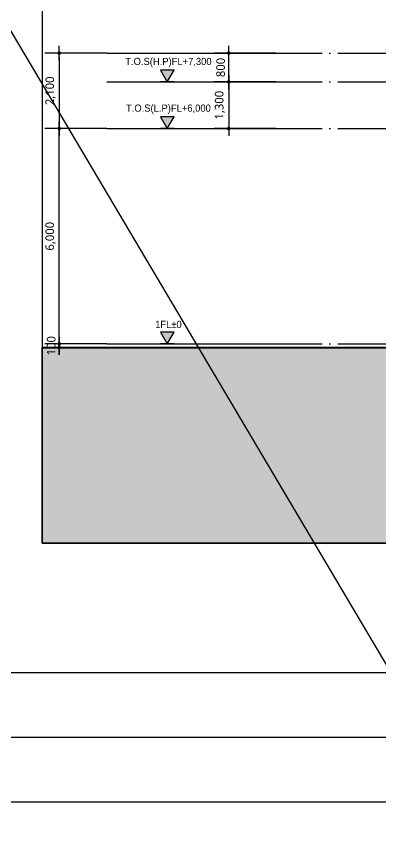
# Model space of a CAD drawing. Header units: millimetres. Extents: x 0 to 672800, y 0 to 118800.
# Drawn here: x 365937 to 376077, y 58054 to 81114 of the extents above; entities that cross this region are included whole.
import ezdxf
from ezdxf.enums import TextEntityAlignment as Align

# ---------------------------------------------------------------- set-up
doc = ezdxf.new("R2010")
doc.units = ezdxf.units.MM
doc.header["$LTSCALE"] = 200
doc.linetypes.add('CEN-GAUN', pattern=[32.2, 30, -1, 0.2, -1])
doc.layers.get('DEFPOINTS').update_dxf_attribs({"color": 137})
for name, color, linetype in [('CEN', 1, 'CEN-GAUN'), ('GL', 2, 'Continuous'), ('SOL-253', 253, 'Continuous')]:
    doc.layers.add(name, color=color, linetype=linetype)
doc.layers.add('check', color=61, linetype='Continuous', plot=False)
doc.styles.add('돋움', font='')
doc.styles.add('맑은고딕', font='malgun.ttf')
doc.styles.get('돋움').set_extended_font_data('Dotum')
doc.dimstyles.new('CJAK', dxfattribs={"dimscale": 200, "dimtxt": 1.2, "dimasz": 0.5, "dimexe": 2, "dimexo": 3, "dimgap": 0.5, "dimtad": 1, "dimdec": 0, "dimzin": 1, "dimdsep": 46, "dimlunit": 6, "dimtxsty": '맑은고딕', "dimblk": 'CJDOT', "dimcen": 0.09, "dimdle": 1, "dimclrd": 256, "dimclre": 256, "dimclrt": 256, "dimadec": 0, "dimazin": 0, "dimtfac": 1, "dimtdec": 0, "dimtix": 1, "dimtmove": 2, "dimatfit": 3, "dimldrblk": 'CJDOT', "dimfxl": 1, "dimtolj": 1, "dimtzin": 1, "dimarcsym": 0})

# ---------------------------------------------------------------- blocks, each defined once
blk = doc.blocks.new('CJDOT')
blk.add_line((-2, 0), (2, 0))
at = {"const_width": 0.5}
blk.add_lwpolyline([(-0.25, 0, 1), (0.25, 0, 1)], format="xyb", close=True, dxfattribs=at)
blk = doc.blocks.new('*D219')
at = {"layer": 'check', "lineweight": -2, "transparency": 16777216}
for p, q in [((368450, 77995), (366728, 77995)), ((367128, 72095), (367128, 77895)), ((368450, 71995), (366728, 71995))]:
    blk.add_line(p, q, dxfattribs=at)
at = {"layer": 'DEFPOINTS', "color": 0, "transparency": 16777216}
for p in [(367128, 77995), (369050, 77995), (369050, 71995)]:
    blk.add_point(p, dxfattribs=at)
at = {"layer": 'check', "lineweight": -2, "transparency": 16777216, "xscale": 100, "yscale": 100, "zscale": 100}
for p, rotation in [((367128, 77995), 90), ((367128, 71995), 270)]:
    blk.add_blockref('CJDOT', p, dxfattribs=dict(at, rotation=rotation))
at = {"layer": 'check', "transparency": 16777216, "insert": (366884, 74995), "char_height": 240, "attachment_point": 5, "rotation": 90, "style": '맑은고딕'}
blk.add_mtext('\\A1;6,000', dxfattribs=at)
blk = doc.blocks.new('*D211')
at = {"layer": 'check', "lineweight": -2, "transparency": 16777216}
for p, q in [((368450, 80095), (366728, 80095)), ((367128, 79995), (367128, 78095)), ((368450, 77995), (366728, 77995))]:
    blk.add_line(p, q, dxfattribs=at)
at = {"layer": 'DEFPOINTS', "color": 0, "transparency": 16777216}
for p in [(369050, 80095), (367128, 77995), (369050, 77995)]:
    blk.add_point(p, dxfattribs=at)
at = {"layer": 'check', "lineweight": -2, "transparency": 16777216, "xscale": 100, "yscale": 100, "zscale": 100}
for p, rotation in [((367128, 80095), 90), ((367128, 77995), 270)]:
    blk.add_blockref('CJDOT', p, dxfattribs=dict(at, rotation=rotation))
at = {"layer": 'check', "transparency": 16777216, "insert": (366883, 79045), "char_height": 240, "attachment_point": 5, "rotation": 90, "style": '맑은고딕'}
blk.add_mtext('\\A1;2,100', dxfattribs=at)
blk = doc.blocks.new('*D210')
at = {"layer": 'check', "lineweight": -2, "transparency": 16777216}
for p, q in [((367128, 72095), (367128, 72195)), ((368450, 71995), (366728, 71995)), ((367128, 71995), (367128, 71895)), ((368450, 71895), (366728, 71895)), ((367128, 71795), (367128, 71695))]:
    blk.add_line(p, q, dxfattribs=at)
at = {"layer": 'DEFPOINTS', "color": 0, "transparency": 16777216}
for p in [(369050, 71995), (367128, 71895), (369050, 71895)]:
    blk.add_point(p, dxfattribs=at)
at = {"layer": 'check', "lineweight": -2, "transparency": 16777216, "xscale": 100, "yscale": 100, "zscale": 100}
for p, rotation in [((367128, 71995), 270), ((367128, 71895), 90)]:
    blk.add_blockref('CJDOT', p, dxfattribs=dict(at, rotation=rotation))
at = {"layer": 'check', "transparency": 16777216, "insert": (366903, 71945), "char_height": 240, "attachment_point": 5, "rotation": 90, "style": '맑은고딕'}
blk.add_mtext('\\A1;100', dxfattribs=at)
blk = doc.blocks.new('단면레벨-1')
at = {"layer": 'DEFPOINTS'}
blk.add_hatch(color=256, dxfattribs=at).paths.add_polyline_path([(2176.32, 144.32), (2178.59, 148.25), (2174.05, 148.25)])
for p, q in [((2174.05, 148.25), (2176.32, 144.32)), ((2178.59, 148.25), (2174.05, 148.25)), ((2176.32, 144.32), (2178.59, 148.25)), ((2178.59, 144.32), (2174.05, 144.32))]:
    blk.add_line(p, q, dxfattribs=at)
at = {"layer": 'DEFPOINTS', "style": '돋움'}
blk.add_attdef('GL.+1500', text='', height=2.81, dxfattribs=at).set_placement((2176.69, 150.85), align=Align.MIDDLE)
blk = doc.blocks.new('*D357')
at = {"layer": 'check', "lineweight": -2, "transparency": 16777216}
for p, q in [((373171, 79295), (371448, 79295)), ((371848, 79195), (371848, 78095)), ((373171, 77995), (371448, 77995))]:
    blk.add_line(p, q, dxfattribs=at)
at = {"layer": 'DEFPOINTS', "color": 0, "transparency": 16777216}
for p in [(373771, 79295), (371848, 77995), (373771, 77995)]:
    blk.add_point(p, dxfattribs=at)
at = {"layer": 'check', "lineweight": -2, "transparency": 16777216, "xscale": 100, "yscale": 100, "zscale": 100}
for p, rotation in [((371848, 79295), 90), ((371848, 77995), 270)]:
    blk.add_blockref('CJDOT', p, dxfattribs=dict(at, rotation=rotation))
at = {"layer": 'check', "transparency": 16777216, "insert": (371604, 78645), "char_height": 240, "attachment_point": 5, "rotation": 90, "style": '맑은고딕'}
blk.add_mtext('\\A1;1,300', dxfattribs=at)
blk = doc.blocks.new('*D358')
at = {"layer": 'check', "lineweight": -2, "transparency": 16777216}
for p, q in [((373171, 80095), (371448, 80095)), ((371848, 79395), (371848, 79995)), ((373171, 79295), (371448, 79295))]:
    blk.add_line(p, q, dxfattribs=at)
at = {"layer": 'DEFPOINTS', "color": 0, "transparency": 16777216}
for p in [(371848, 80095), (373771, 80095), (373771, 79295)]:
    blk.add_point(p, dxfattribs=at)
at = {"layer": 'check', "lineweight": -2, "transparency": 16777216, "xscale": 100, "yscale": 100, "zscale": 100}
for p, rotation in [((371848, 80095), 90), ((371848, 79295), 270)]:
    blk.add_blockref('CJDOT', p, dxfattribs=dict(at, rotation=rotation))
at = {"layer": 'check', "transparency": 16777216, "insert": (371624, 79695), "char_height": 240, "attachment_point": 5, "rotation": 90, "style": '맑은고딕'}
blk.add_mtext('\\A1;800', dxfattribs=at)

msp = doc.modelspace()

# ---------------------------------------------------------------- hatches: boundary and pattern name
at = {"layer": 'SOL-253'}
h = msp.add_hatch(color=256, dxfattribs=at)
h.dxf.hatch_style = 1
h.paths.add_polyline_path([(452835, 70794.9), (452835, 71194.9), (452885, 71194.9), (452885, 71294.9), (459650, 71294.9), (459650, 66441.6), (366650, 66441.6), (366650, 71894.9), (377215, 71894.9), (377215, 71794.9), (377350, 71794.9), (377350, 71144.9), (377250, 71144.9), (377250, 71084.9), (378000, 71084.9), (378000, 71144.9), (377900, 71144.9), (377900, 71534.9), (445363, 71534.9), (445463, 71434.9), (448400, 71434.9), (448400, 71144.9), (448300, 71144.9), (448300, 71084.9), (449200, 71084.9), (449200, 71144.9), (449100, 71144.9), (449100, 71634.9), (451564.7, 71634.9), (452635, 71010.6), (452635, 70794.9), (452085, 70794.9), (452085, 70294.9), (451985, 70294.9), (451985, 70234.9), (453485, 70234.9), (453485, 70294.9), (453385, 70294.9), (453385, 70794.9)])

# ---------------------------------------------------------------- linework, layer by layer
at = {"layer": 'CEN'}
for p, q in [((368450, 80094.9), (428180, 80094.9)), ((368450, 79294.9), (428180, 79294.9)), ((368450, 77994.9), (428180, 77994.9)), ((368450, 71994.9), (453245, 71994.9))]:
    msp.add_line(p, q, dxfattribs=at)
at = {"layer": 'DEFPOINTS'}
msp.add_line((392900, 34943.6), (345700, 114600), dxfattribs=at)
for points in [[(466850, 59241.6), (466850, 98641.6), (359450, 98641.6), (359450, 59241.6)], [(465050, 61041.6), (465050, 96841.6), (361250, 96841.6), (361250, 61041.6)], [(463250, 62841.6), (463250, 95041.6), (363050, 95041.6), (363050, 62841.6)], [(459650, 66441.6), (459650, 91441.6), (366650, 91441.6), (366650, 66441.6)]]:
    msp.add_lwpolyline(points, close=True, dxfattribs=at)
at = {"layer": 'GL', "lineweight": 40}
msp.add_line((366650, 71894.9), (377215, 71894.9), dxfattribs=at)
at = {"layer": 'SOL-253'}
msp.add_lwpolyline([(459650, 66441.6), (366650, 66441.6), (366650, 71894.9), (377215, 71894.9), (377215, 71794.9), (377350, 71794.9), (377350, 71144.9), (377250, 71144.9), (377250, 71084.9), (378000, 71084.9), (378000, 71144.9), (377900, 71144.9), (377900, 71534.9), (445363, 71534.9)], dxfattribs=at)

# ---------------------------------------------------------------- block references
at = {"layer": 'DEFPOINTS'}
ref = msp.add_blockref('단면레벨-1', (188778.4, 67268.2), dxfattribs=dict(at, xscale=83.33333333333333, yscale=83.33333333333333, zscale=83.33333333333333))
ref.add_attrib('GL.+1500', 'T.O.S(H.P)FL+7,300', dxfattribs={"height": 200, "style": '돋움'}).set_placement((370169.1, 79838.7), align=Align.MIDDLE)
ref = msp.add_blockref('단면레벨-1', (188778.4, 65968.2), dxfattribs=dict(at, xscale=83.33333333333333, yscale=83.33333333333333, zscale=83.33333333333333))
ref.add_attrib('GL.+1500', 'T.O.S(L.P)FL+6,000', dxfattribs={"height": 200, "style": '돋움'}).set_placement((370169.1, 78538.7), align=Align.MIDDLE)
ref = msp.add_blockref('단면레벨-1', (188778.4, 59968.2), dxfattribs=dict(at, xscale=83.33333333333333, yscale=83.33333333333333, zscale=83.33333333333333))
ref.add_attrib('GL.+1500', '1FL±0', dxfattribs={"height": 200, "style": '돋움'}).set_placement((370169.1, 72538.7), align=Align.MIDDLE)

# ---------------------------------------------------------------- dimensions: what is measured, and where the dimension line sits
at = {"layer": 'check'}
for base, p1, p2, angle, picture, middle in [((367127.8, 77994.9), (369050, 80094.9), (369050, 77994.9), 270, '*D211', (366883, 79044.9)), ((371848.3, 80094.9), (373770.5, 79294.9), (373770.5, 80094.9), 90, '*D358', (371624.3, 79694.9)), ((371848.3, 77994.9), (373770.5, 79294.9), (373770.5, 77994.9), 270, '*D357', (371603.5, 78644.9)), ((367127.8, 77994.9), (369050, 71994.9), (369050, 77994.9), 90, '*D219', (366883.7, 74994.9)), ((367127.8, 71894.9), (369050, 71994.9), (369050, 71894.9), 270, '*D210', (366903.1, 71944.9))]:
    dim = msp.add_linear_dim(base=base, p1=p1, p2=p2, angle=angle, dimstyle='CJAK', dxfattribs=at)
    dim.commit()
    dim.dimension.update_dxf_attribs({"geometry": picture, "text_midpoint": middle})

doc.saveas('drawing.dxf')
